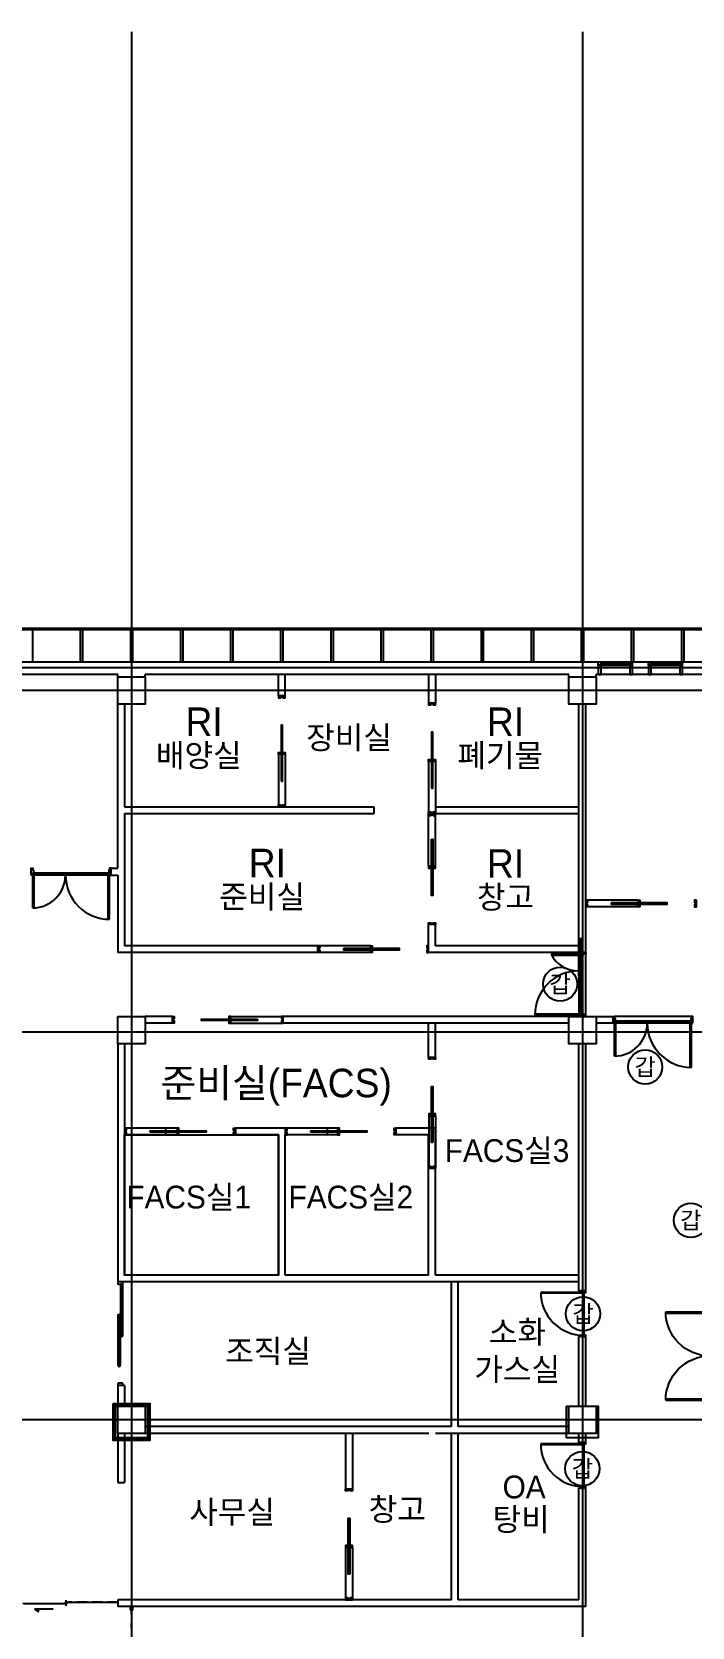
# Model space of a CAD drawing. Header units: metres. Extents: x 630750 to 860239, y 578133 to 726633.
# Drawn here: x 735817 to 750314, y 671261 to 706259 of the extents above; entities that cross this region are included whole.
import ezdxf
from ezdxf.enums import TextEntityAlignment as Align

# ---------------------------------------------------------------- set-up
doc = ezdxf.new("R2010")
doc.units = ezdxf.units.M
doc.header["$LTSCALE"] = 300
for name, pattern in [('HID1', [0.375, 0.25, -0.125]), ('HIDDEN-1', [1.4, 0.35, -0.7, 0.35]), ('업무시설_xr-base$0$CONTINOUS', [0])]:
    doc.linetypes.add(name, pattern=pattern)
for name, color, linetype in [('A-AL', 6, 'Continuous'), ('A-CEN-1', 1, 'Continuous'), ('A-CON', 2, 'Continuous'), ('A-DOR', 4, 'Continuous'), ('A-TXT', 3, 'Continuous'), ('A-WAL-DW', 7, 'Continuous'), ('A-WIN-GLASS', 4, 'Continuous'), ('DOR', 4, 'Continuous'), ('fire shutter', 2, 'Continuous'), ('INT', 117, 'Continuous'), ('KUK-DOOR', 4, 'Continuous'), ('KUK-FUR-FIX', 6, 'Continuous'), ('KUK-WALL-DRYWALL', 4, 'Continuous'), ('KUK-WALL-FIN 1', 30, 'Continuous'), ('KUK-WINDOW', 4, 'Continuous'), ('블럭', 7, 'Continuous'), ('소방', 252, 'Continuous'), ('외장그레이팅', 4, 'Continuous'), ('프레임', 5, 'Continuous')]:
    doc.layers.add(name, color=color, linetype=linetype)
doc.layers.add('tel 1구', color=7, linetype='Continuous', lineweight=5, true_color=0x0074cb)
doc.styles.add('TEXT', font='')
doc.styles.add('돋움', font='')
doc.styles.get('TEXT').set_extended_font_data('DotumChe')
doc.styles.get('돋움').set_extended_font_data('Dotum')

# ---------------------------------------------------------------- blocks, each defined once
blk = doc.blocks.new('door_sliding_2100')
at = {"layer": 'A-DOR'}
for p, q in [((2880997, 579022), (2880087, 578750)), ((2880094, 578725), (2881004, 578998)), ((2880098, 578713), (2881008, 578985)), ((2880441, 578922), (2880393, 578908)), ((2880455, 578873), (2880441, 578922)), ((2880993, 579034), (2880455, 578873)), ((2881017, 579041), (2880993, 579034)), ((2880993, 579034), (2881008, 578985)), ((2881004, 578998), (2880997, 579022)), ((2881008, 578985), (2881031, 578992)), ((2881399, 579208), (2881351, 579194)), ((2881351, 579194), (2881380, 579097)), ((2881380, 579097), (2881428, 579111)), ((2881399, 579208), (2881428, 579111)), ((2879435, 578621), (2879387, 578607)), ((2879387, 578607), (2879416, 578509)), ((2879483, 578635), (2879435, 578621)), ((2879435, 578621), (2879449, 578572)), ((2879435, 578621), (2879464, 578524)), ((2880393, 578908), (2879483, 578635)), ((2879497, 578587), (2879483, 578635)), ((2880397, 578895), (2879486, 578623)), ((2879486, 578623), (2879494, 578599)), ((2879494, 578599), (2880404, 578871)), ((2879497, 578587), (2880408, 578859)), ((2880083, 578762), (2880035, 578748)), ((2880050, 578699), (2880035, 578748)), ((2880050, 578699), (2880098, 578713)), ((2880083, 578762), (2880408, 578859)), ((2880098, 578713), (2880083, 578762)), ((2880087, 578750), (2880094, 578725)), ((2880393, 578908), (2880408, 578859)), ((2880404, 578871), (2880397, 578895)), ((2880408, 578859), (2880455, 578873)), ((2879416, 578509), (2879464, 578524)), ((2879449, 578572), (2879497, 578587))]:
    blk.add_line(p, q, dxfattribs=at)
blk.add_arc((2881024, 579017), 25.4, 286.6494, 106.6494, dxfattribs=at)
blk = doc.blocks.new('dor-2000')
at = {"layer": 'A-DOR'}
for p, q in [((30, 1150), (30, 180)), ((31, 1150), (30, 1150)), ((60, 1150), (60, 180)), ((1940, 1150), (1940, 180)), ((1969, 1150), (1970, 1150)), ((1970, 1150), (1970, 180)), ((30, 180), (60, 180)), ((1940, 180), (1970, 180))]:
    blk.add_line(p, q, dxfattribs=at)
for points in [[(0, 180), (0, -20), (30, -20), (30, 25), (45, 25), (45, 135), (30, 135), (30, 180)], [(2000, 180), (2000, -20), (1970, -20), (1970, 25), (1955, 25), (1955, 135), (1970, 135), (1970, 180)]]:
    blk.add_lwpolyline(points, close=True, dxfattribs=at)
for centre, start, end in [((30, 180), 360, 90), ((1970, 180), 90, 180)]:
    blk.add_arc(centre, 970, start, end, dxfattribs=at)
at = {"layer": 'DOR', "color": 9}
for points in [[(1970, 180), (30, 180)], [(1970, 135), (30, 135)]]:
    blk.add_lwpolyline(points, dxfattribs=at)
blk = doc.blocks.new('DOOR_GLASS2')
at = {"layer": 'A-DOR', "color": 5}
blk.add_arc((2877563, 589745), 940, 16.6479, 106.6479, dxfattribs=at)
at = {"layer": 'A-WIN-GLASS'}
for p, q in [((2877557, 589764), (2878457, 590033)), ((2877563, 589745), (2877557, 589764)), ((2877563, 589745), (2878463, 590014)), ((2878463, 590014), (2878458, 590033))]:
    blk.add_line(p, q, dxfattribs=at)
for points in [[(2877341, 590659), (2877333, 590688), (2877237, 590660), (2877246, 590631), (2877341, 590659)], [(2877619, 589730), (2877611, 589759), (2877515, 589730), (2877524, 589701), (2877619, 589730)]]:
    blk.add_lwpolyline(points, dxfattribs=at)
at = {"layer": 'DOR', "color": 8}
for p, q in [((2877553, 589742), (2877284, 590642)), ((2877572, 589747), (2877303, 590648))]:
    blk.add_line(p, q, dxfattribs=at)
blk = doc.blocks.new('asd')
at = {"layer": 'A-DOR'}
blk.add_line((2042906, -657886), (2042906, -656736), dxfattribs=at)
for points in [[(2042756, -656736), (2042756, -656776), (2042806, -656776), (2042806, -656756), (2042856, -656756), (2042856, -656776), (2042906, -656776), (2042906, -656736)], [(2042816, -657296), (2042846, -657296), (2042846, -658526), (2042816, -658526)], [(2042756, -657886), (2042756, -657926), (2042806, -657926), (2042806, -657886)], [(2042856, -657886), (2042856, -657926), (2042906, -657926), (2042906, -657886)], [(2042756, -659166), (2042756, -659126), (2042806, -659126), (2042806, -659146), (2042856, -659146), (2042856, -659126), (2042906, -659126), (2042906, -659166)]]:
    blk.add_lwpolyline(points, close=True, dxfattribs=at)
at = {"layer": 'A-WAL-DW', "color": 7}
blk.add_line((2042756, -657886), (2042756, -656736), dxfattribs=at)
blk = doc.blocks.new('이중외피a')
at = {"layer": '외장그레이팅'}
for p, q in [((2453864, -664026, 0), (2367228, -664026, 0)), ((2453834, -664056, 0), (2367269, -664056, 0))]:
    blk.add_line(p, q, dxfattribs=at)
at = {"layer": '프레임'}
for p, q in [((2417829, -664056, 0), (2417829, -664766, 0)), ((2418879, -664056, 0), (2418879, -664766, 0)), ((2418929, -664056, 0), (2418929, -664766, 0)), ((2419979, -664056, 0), (2419979, -664766, 0)), ((2420029, -664056, 0), (2420029, -664766, 0)), ((2421079, -664056, 0), (2421079, -664766, 0)), ((2421129, -664056, 0), (2421129, -664766, 0)), ((2422179, -664056, 0), (2422179, -664766, 0)), ((2422229, -664056, 0), (2422229, -664766, 0)), ((2423279, -664056, 0), (2423279, -664766, 0)), ((2423329, -664056, 0), (2423329, -664766, 0)), ((2424379, -664056, 0), (2424379, -664766, 0)), ((2424429, -664056, 0), (2424429, -664766, 0)), ((2425479, -664056, 0), (2425479, -664766, 0)), ((2425529, -664056, 0), (2425529, -664766, 0)), ((2426579, -664056, 0), (2426579, -664766, 0)), ((2426629, -664056, 0), (2426629, -664766, 0)), ((2427679, -664056, 0), (2427679, -664766, 0)), ((2427729, -664056, 0), (2427729, -664766, 0)), ((2428779, -664056, 0), (2428779, -664766, 0)), ((2428829, -664056, 0), (2428829, -664766, 0)), ((2429879, -664056, 0), (2429879, -664766, 0)), ((2429929, -664056, 0), (2429929, -664766, 0)), ((2430979, -664056, 0), (2430979, -664766, 0)), ((2431029, -664056, 0), (2431029, -664766, 0)), ((2432079, -664056, 0), (2432079, -664766, 0)), ((2432129, -664056, 0), (2432129, -664766, 0))]:
    blk.add_line(p, q, dxfattribs=at)
blk = doc.blocks.new('ioo')
at = {"layer": 'A-WIN-GLASS'}
for p, q in [((2586798, -433861, 0), (2586798, -433791, 0)), ((2587548, -433861, 0), (2586798, -433861, 0)), ((2587518, -433837, 0), (2586828, -433837, 0)), ((2586828, -433837, 0), (2586828, -433861, 0)), ((2587518, -433861, 0), (2586828, -433861, 0)), ((2587518, -433837, 0), (2587518, -433861, 0)), ((2587548, -433861, 0), (2587548, -433791, 0)), ((2587488, -434061, 0), (2586857, -434061, 0))]:
    blk.add_line(p, q, dxfattribs=at)
at = {"layer": 'A-WIN-GLASS', "elevation": 0}
for points in [[(2586798, -434061), (2586858, -434061), (2586858, -433861), (2586798, -433861)], [(2587488, -434061), (2587548, -434061), (2587548, -433861), (2587488, -433861)]]:
    blk.add_lwpolyline(points, close=True, dxfattribs=at)

msp = doc.modelspace()

# ---------------------------------------------------------------- linework, layer by layer
at = {"layer": 'A-AL', "ltscale": 3}
msp.add_line((757774.405, 692430.239, 0), (686194.961, 692430.239, 0), dxfattribs=at)
at = {"layer": 'A-CEN-1', "linetype": 'Continuous'}
for p, q in [((738004.405, 706258.824, 0), (738004.405, 647116.362, 0)), ((747904.406, 706258.825, 0), (747904.406, 599969.631, 0)), ((795684.429, 691810.238, 0), (657202.595, 691810.239, 0)), ((795684.429, 684310.238, 0), (657202.595, 684310.239, 0)), ((795684.429, 675810.238, 0), (657202.595, 675810.239, 0))]:
    msp.add_line(p, q, dxfattribs=at)
at = {"layer": 'A-CON', "elevation": 0}
for points in [[(737704.406, 692110.24), (738304.406, 692110.24), (738304.406, 691510.24), (737704.406, 691510.24)], [(747604.405, 692110.239), (748204.405, 692110.239), (748204.405, 691510.239), (747604.405, 691510.239)], [(737704.405, 684660.239), (738304.405, 684660.239), (738304.405, 684060.239), (737704.405, 684060.239)], [(747604.405, 684660.239), (748204.405, 684660.239), (748204.405, 684060.239), (747604.405, 684060.239)], [(737654.398, 676110.232), (738354.398, 676110.232), (738354.398, 675410.232), (737654.398, 675410.232)], [(737704.405, 676110.239), (738304.405, 676110.239), (738304.405, 675510.239), (737704.405, 675510.239)], [(747554.398, 676110.232), (748254.398, 676110.232), (748254.398, 675410.232), (747554.398, 675410.232)], [(747604.405, 676110.239), (748204.405, 676110.239), (748204.405, 675510.239), (747604.405, 675510.239)]]:
    msp.add_lwpolyline(points, close=True, dxfattribs=at)
at = {"layer": 'A-DOR'}
for p, q in [((735834.573, 687040.239, 0), (735834.573, 687760.238, 0)), ((735864.544, 687040.239, 0), (735864.544, 687760.238, 0)), ((737494.603, 686790.701, 0), (737494.603, 687760.238, 0)), ((737524.573, 686790.238, 0), (737524.573, 687760.238, 0)), ((737523.935, 686815.238, 0), (737524.573, 686815.238, 0)), ((747217.117, 686028.573, 0), (747827.927, 686029.911, 0)), ((747233.089, 685998.638, 0), (747827.992, 685999.941, 0)), ((746861.63, 684687.786, 0), (747831.628, 684689.91, 0)), ((746862.027, 684717.757, 0), (747831.562, 684719.88, 0)), ((748609.405, 683790.239, 0), (748609.405, 684510.238, 0)), ((748639.375, 683790.239, 0), (748639.375, 684510.238, 0)), ((750269.434, 683540.701, 0), (750269.434, 684510.238, 0)), ((750299.405, 683540.238, 0), (750299.405, 684510.238, 0)), ((750298.766, 683540.238, 0), (750299.405, 683540.238, 0))]:
    msp.add_line(p, q, dxfattribs=at)
at = {"layer": 'A-DOR', "elevation": 0}
for points in [[(735804.573, 687760.239), (735804.573, 687910.239), (735834.573, 687910.239), (735834.573, 687865.239), (735849.573, 687865.239), (735849.573, 687805.239), (735834.573, 687805.239), (735834.573, 687760.239)], [(737554.573, 687760.239), (737554.573, 687910.239), (737524.573, 687910.239), (737524.573, 687865.239), (737509.573, 687865.239), (737509.573, 687805.239), (737524.573, 687805.239), (737524.573, 687760.239)], [(747827.861, 686059.911), (747977.861, 686060.239), (747977.926, 686030.24), (747932.927, 686030.141), (747932.959, 686015.141), (747872.96, 686015.01), (747872.927, 686030.01), (747827.927, 686029.911)], [(747831.693, 684659.91), (747981.693, 684660.239), (747981.627, 684690.238), (747936.628, 684690.14), (747936.595, 684705.14), (747876.595, 684705.009), (747876.628, 684690.009), (747831.628, 684689.91)], [(748579.405, 684510.239), (748579.405, 684660.239), (748609.405, 684660.239), (748609.405, 684615.239), (748624.405, 684615.239), (748624.405, 684555.239), (748609.405, 684555.239), (748609.405, 684510.239)], [(750329.405, 684510.239), (750329.405, 684660.239), (750299.405, 684660.239), (750299.405, 684615.239), (750284.405, 684615.239), (750284.405, 684555.239), (750299.405, 684555.239), (750299.405, 684510.239)]]:
    msp.add_lwpolyline(points, close=True, dxfattribs=at)
at = {"layer": 'A-DOR'}
for centre, radius, start, end in [((735834.573, 687760.238, 0), 720, 270.0000308, 0), ((737524.573, 687760.238, 0), 970, 179.9999983, 269.9999876), ((747814.624, 686328.138, 0), 668.396, 206.6272775, 271.2755958), ((747831.628, 684689.91, 0), 970, 90.125472, 180.1254613), ((748609.405, 684510.239, 0), 720, 270.0000308, 0), ((750299.405, 684510.238, 0), 970, 179.9999983, 269.9999876)]:
    msp.add_arc(centre, radius, start, end, dxfattribs=at)
at = {"layer": 'A-WAL-DW'}
for p, q in [((757774.405, 692310.239, 0), (686388.128, 692310.239, 0)), ((737704.406, 692160.239, 0), (728404.405, 692160.239, 0)), ((737704.406, 692110.24, 0), (737704.406, 692160.239, 0)), ((747604.405, 692160.239, 0), (738304.406, 692160.239, 0)), ((738304.406, 692110.24, 0), (738304.406, 692160.239, 0)), ((741229.417, 691690.239, 0), (741229.409, 692160.247, 0)), ((741379.417, 691690.239, 0), (741379.409, 692160.247, 0)), ((744529.581, 691535.239, 0), (744529.573, 692160.246, 0)), ((744679.573, 692160.246, 0), (744679.52, 691535.239, 0)), ((747604.405, 692110.239, 0), (747604.405, 692160.239, 0)), ((748204.405, 692110.239, 0), (748204.405, 692160.239, 0)), ((754204.405, 692160.239, 0), (748204.405, 692160.239, 0)), ((741379.417, 691690.239, 0), (741229.417, 691690.239, 0)), ((737704.406, 687910.239, 0), (737704.406, 691510.24, 0)), ((737854.409, 691510.24, 0), (737854.409, 689260.239, 0)), ((744679.356, 691535.239, 0), (744529.417, 691535.239, 0)), ((747829.409, 686210.239, 0), (747829.409, 691510.24, 0)), ((747979.409, 686060.239, 0), (747979.409, 691510.24, 0)), ((737854.409, 689260.239, 0), (743329.409, 689260.239, 0)), ((737854.409, 689110.239, 0), (737854.409, 686210.239, 0)), ((737854.409, 689110.239, 0), (743329.409, 689110.239, 0)), ((743329.409, 689110.239, 0), (743329.409, 689260.239, 0)), ((744679.409, 689110.239, 0), (747829.409, 689110.239, 0)), ((744679.417, 689260.239, 0), (747829.409, 689260.239, 0)), ((737554.573, 687760.239, 0), (737554.573, 687910.239, 0)), ((737554.573, 687910.239, 0), (737704.571, 687910.239, 0)), ((737554.573, 687760.239, 0), (737704.573, 687760.239, 0)), ((737704.409, 687760.239, 0), (737704.409, 686060.239, 0)), ((744529.409, 686060.239, 0), (744529.409, 686675.239, 0)), ((744679.409, 686675.239, 0), (744529.409, 686675.239, 0)), ((744679.409, 686210.239, 0), (744679.409, 686675.239, 0)), ((742099.409, 686060.239, 0), (737704.409, 686060.239, 0)), ((742099.409, 686210.239, 0), (737854.409, 686210.239, 0)), ((742099.409, 686210.239, 0), (742099.409, 686060.239, 0)), ((747979.409, 686060.239, 0), (744529.409, 686060.239, 0)), ((747829.409, 686210.239, 0), (744679.409, 686210.239, 0)), ((738904.407, 684660.239, 0), (738304.405, 684660.239, 0)), ((738904.407, 684660.239, 0), (738904.407, 684510.239, 0)), ((747604.405, 684660.239, 0), (741334.407, 684660.239, 0)), ((747831.693, 684659.91, 0), (747981.693, 684660.239, 0)), ((748204.405, 684660.239, 0), (748579.405, 684660.239, 0)), ((748579.405, 684660.239, 0), (748579.405, 684510.239, 0)), ((748579.405, 684510.239, 0), (748579.405, 684660.239, 0)), ((738904.407, 684510.239, 0), (738304.405, 684510.239, 0)), ((747604.405, 684510.239, 0), (741334.407, 684510.239, 0)), ((744529.407, 683760.239, 0), (744529.407, 684510.239, 0)), ((744679.407, 683760.239, 0), (744679.407, 684510.239, 0)), ((747604.405, 684510.239, 0), (744679.407, 684510.239, 0)), ((748579.405, 684510.239, 0), (748204.405, 684510.239, 0)), ((737704.405, 684060.239, 0), (737704.405, 678835.239, 0)), ((737854.405, 684060.239, 0), (737854.405, 682210.239, 0)), ((747829.573, 678635.247, 0), (747829.573, 684060.239, 0)), ((747979.573, 678635.247, 0), (747979.573, 684060.239, 0)), ((744679.239, 683760.239, 0), (744529.239, 683760.239, 0)), ((738754.405, 682210.239, 0), (737854.405, 682210.239, 0)), ((738754.405, 682210.239, 0), (738754.405, 682060.239, 0)), ((740284.405, 682210.239, 0), (740284.405, 682060.239, 0)), ((742309.405, 682210.239, 0), (740284.405, 682210.239, 0)), ((742309.405, 682060.239, 0), (742309.405, 682210.239, 0)), ((744679.405, 682210.239, 0), (743809.405, 682210.239, 0)), ((743809.405, 682060.239, 0), (743809.405, 682210.239, 0)), ((744679.405, 678985.239, 0), (744679.405, 682210.239, 0)), ((737854.405, 682060.239, 0), (737854.405, 678985.239, 0)), ((738754.405, 682060.239, 0), (737854.405, 682060.239, 0)), ((741229.405, 682060.239, 0), (740284.405, 682060.239, 0)), ((741229.405, 678985.239, 0), (741229.405, 682060.239, 0)), ((742309.405, 682060.239, 0), (741379.405, 682060.239, 0)), ((741379.405, 678985.239, 0), (741379.405, 682060.239, 0)), ((744529.405, 682060.239, 0), (743809.405, 682060.239, 0)), ((744529.405, 678985.239, 0), (744529.405, 682060.239, 0)), ((741229.405, 678985.239, 0), (737854.405, 678985.239, 0)), ((744529.405, 678985.239, 0), (741379.405, 678985.239, 0)), ((747829.405, 678985.239, 0), (744679.405, 678985.239, 0)), ((747829.405, 678835.239, 0), (737704.405, 678835.239, 0)), ((745029.575, 675660.247, 0), (745029.575, 678835.247, 0)), ((745179.575, 675660.247, 0), (745179.575, 678835.247, 0)), ((747979.573, 678635.247, 0), (747829.573, 678635.247, 0)), ((747829.575, 676110.247, 0), (747829.575, 677635.247, 0)), ((747979.575, 677635.247, 0), (747829.575, 677635.247, 0)), ((747979.575, 676110.247, 0), (747979.575, 677635.247, 0)), ((737854.405, 676560.239, 0), (737704.405, 676560.239, 0)), ((737704.405, 676560.239, 0), (737704.405, 676110.239, 0)), ((737854.405, 676560.239, 0), (737854.405, 676110.239, 0)), ((737704.405, 675510.239, 0), (737704.405, 674435.239, 0)), ((737854.405, 675510.239, 0), (737854.405, 674435.243, 0)), ((744529.573, 675510.239, 0), (738304.571, 675510.239, 0)), ((745029.575, 675660.247, 0), (738304.573, 675660.247, 0)), ((742704.579, 675510.239, 0), (742704.579, 674290.238, 0)), ((742854.579, 675510.239, 0), (742854.579, 674290.234, 0)), ((747604.571, 675510.239, 0), (744679.573, 675510.239, 0)), ((745029.573, 671860.238, 0), (745029.573, 675510.239, 0)), ((745179.573, 671860.238, 0), (745179.573, 675510.239, 0)), ((747604.573, 675660.247, 0), (745179.575, 675660.247, 0)), ((747829.573, 675310.239, 0), (747829.573, 675510.239, 0)), ((747979.573, 675310.239, 0), (747979.573, 675510.239, 0)), ((747979.573, 675310.239, 0), (747829.573, 675310.239, 0)), ((737704.405, 674435.239, 0), (737854.405, 674435.243, 0)), ((742854.579, 674290.234, 0), (742704.579, 674290.238, 0)), ((747979.573, 674310.239, 0), (747829.573, 674310.239, 0)), ((747829.573, 671860.238, 0), (747829.573, 674310.239, 0)), ((747979.573, 671710.238, 0), (747979.573, 674310.239, 0)), ((745029.573, 671860.238, 0), (737704.405, 671860.238, 0)), ((737704.405, 671860.238, 0), (737704.405, 671710.238, 0)), ((747979.573, 671710.238, 0), (737704.405, 671710.238, 0)), ((747829.573, 671860.238, 0), (745179.573, 671860.238, 0))]:
    msp.add_line(p, q, dxfattribs=at)
at = {"layer": 'DOR', "color": 9, "elevation": 0}
for points in [[(737524.573, 687805.239), (735834.573, 687805.239)], [(737524.573, 687760.238), (735834.573, 687760.238)], [(747831.628, 684689.91), (747827.927, 686379.906)], [(747876.628, 684690.009), (747872.927, 686380.004)], [(747981.627, 684690.238), (747977.926, 686380.234)], [(750299.405, 684660.239), (748609.405, 684660.239)], [(750299.405, 684555.239), (748609.405, 684555.239)], [(750299.405, 684510.239), (748609.405, 684510.239)]]:
    msp.add_lwpolyline(points, dxfattribs=at)
at = {"layer": 'fire shutter', "color": 2, "linetype": 'HIDDEN-1'}
msp.add_line((738004.434, 669660.242, 0), (738004.413, 671710.241, 0), dxfattribs=at)
at = {"layer": 'fire shutter', "elevation": 0}
msp.add_lwpolyline([(737974.41, 671640.242), (738034.41, 671640.24), (738034.413, 671710.24), (737974.413, 671710.242)], close=True, dxfattribs=at)
at = {"layer": 'INT', "linetype": 'HID1', "ltscale": 3}
msp.add_line((737704.405, 671810.239, 0), (736604.405, 671810.239, 0), dxfattribs=at)
at = {"layer": 'KUK-DOOR', "color": 1, "ltscale": 30, "elevation": 0}
msp.add_lwpolyline([(736280.843, 671651.369), (735881.273, 671651.369), (735963.305, 671605.618), (735963.305, 671651.369)], dxfattribs=at)
at = {"layer": 'KUK-WALL-DRYWALL'}
msp.add_lwpolyline([(737624.393, 676140.236), (738384.393, 676140.236), (738384.393, 675380.236), (737624.393, 675380.236)], close=True, dxfattribs=at)
at = {"layer": 'KUK-WALL-FIN 1'}
msp.add_lwpolyline([(737599.393, 676165.236), (738409.393, 676165.236), (738409.393, 675355.236), (737599.393, 675355.236)], close=True, dxfattribs=at)
at = {"layer": 'KUK-WINDOW', "color": 1, "linetype": '업무시설_xr-base$0$CONTINOUS'}
msp.add_line((736564.405, 671850.669, 0), (736564.405, 671726.999, 0), dxfattribs=at)
msp.add_line((736564.405, 671850.669, 0), (736564.405, 671726.999, 0), dxfattribs=at)
at = {"layer": 'KUK-WINDOW', "linetype": '업무시설_xr-base$0$CONTINOUS'}
msp.add_lwpolyline([(735634.405, 671769.835), (735634.405, 671779.835), (736574.405, 671779.835), (736574.405, 671769.835)], close=True, dxfattribs=at)
at = {"layer": 'KUK-WINDOW', "linetype": '업무시설_xr-base$0$CONTINOUS', "elevation": 0}
msp.add_lwpolyline([(737704.405, 671800.239), (736554.405, 671800.239), (736554.405, 671810.239), (737704.405, 671810.239)], dxfattribs=at)
at = {"layer": '블럭', "color": 1}
for centre in [(747416.497, 685368.053, 0), (749284.904, 683550.262, 0), (750286.559, 680185.576, 0), (747919.575, 678135.249, 0), (747904.406, 674738.379, 0)]:
    msp.add_circle(centre, 375, dxfattribs=at)
at = {"layer": '소방', "elevation": 0}
msp.add_lwpolyline([(737854.405, 682060.239), (741229.405, 682060.239), (741229.405, 678985.239), (737854.405, 678985.239)], close=True, dxfattribs=at)

# ---------------------------------------------------------------- block references
msp.add_blockref('이중외피a', (-1682000.012, 1357196.32))
at = {"layer": 'A-DOR', "xscale": -1, "rotation": 90.00000496255932}
msp.add_blockref('dor-2000', (750884.403, 678210.233, 0), dxfattribs=at)
at = {"layer": 'A-WAL-DW', "color": 5, "xscale": 1.083331923660194, "yscale": 1.083331923660194, "zscale": 1.083331923660194, "rotation": 253.3506062809692}
msp.add_blockref('door_sliding_2100', (1031003.814, 3846985.933, 0), dxfattribs=at)
at = {"layer": 'A-WIN-GLASS', "rotation": 163.3521536480012}
for p in [(3673830.583, 419241.098, 0), (3673830.581, 415916.09, 0)]:
    msp.add_blockref('DOOR_GLASS2', p, dxfattribs=at)
at = {"layer": 'KUK-FUR-FIX', "color": 30}
for p in [(-1838543.229, 1126221.029, 0), (-1837443.214, 1126221.015, 0)]:
    msp.add_blockref('ioo', p, dxfattribs=at)
at = {"layer": 'tel 1구', "xscale": -1}
for p, rotation in [((-1301526.922, 32524.069, 0), 180), ((-1298226.922, 32369.069, 0), 180), ((91243.239, 2729966.575, 0), 90), ((85363.239, 2728966.578, 0), 90)]:
    msp.add_blockref('asd', p, dxfattribs=dict(at, rotation=rotation))
at = {"layer": 'tel 1구'}
msp.add_blockref('asd', (-1298226.922, 1345841.41, 0), dxfattribs=at)
for p, rotation in [((1398070.577, 2727416.577, 0), 270), ((2787435.746, 24594.069, 0), 180), ((81118.235, -1360696.1, 0), 90), ((84643.235, -1360696.1, 0), 90), ((2785610.918, 15124.068, 0), 180)]:
    msp.add_blockref('asd', p, dxfattribs=dict(at, rotation=rotation))

# ---------------------------------------------------------------- texts
at = {"layer": 'A-TXT', "color": 3, "style": '돋움'}
for s, height, p in [('RI', 625, (739189.376, 690812.242, 0)), ('RI', 625, (745809.376, 690812.242, 0)), ('장비실', 500, (741840.271, 690526.016, 0)), ('배양실', 500, (738540.271, 690136.016, 0)), ('폐기물', 500, (745160.271, 690136.016, 0)), ('RI', 625, (740579.376, 687712.242, 0)), ('RI', 625, (745809.376, 687702.242, 0)), ('준비실', 500, (739930.271, 687036.016, 0)), ('창고', 500, (745590.271, 687026.016, 0)), ('준비실(FACS)', 625, (738642.843, 682885.727, 0)), ('FACS실3', 500, (744882.843, 681465.727, 0)), ('FACS실1', 500, (737892.843, 680445.727, 0)), ('FACS실2', 500, (741452.843, 680445.727, 0)), ('소화', 500, (745852.843, 677485.727, 0)), ('조직실', 500, (740062.843, 677065.727, 0)), ('가스실', 500, (745532.843, 676665.727, 0)), ('OA', 500, (746152.843, 674085.727, 0)), ('사무실', 500, (739272.843, 673535.727, 0)), ('창고', 500, (743212.843, 673595.727, 0)), ('탕비', 500, (745932.843, 673375.727, 0))]:
    msp.add_text(s, height=height, rotation=0.0000064, dxfattribs=at).set_placement(p)
at = {"layer": '블럭', "style": 'TEXT'}
for p in [(747416.497, 685368.053, 0), (749284.904, 683550.262, 0), (750286.559, 680185.576, 0), (747919.575, 678135.249, 0), (747904.406, 674738.379, 0)]:
    msp.add_text('갑', height=375, dxfattribs=at).set_placement(p, align=Align.MIDDLE_CENTER)

doc.saveas('drawing.dxf')
